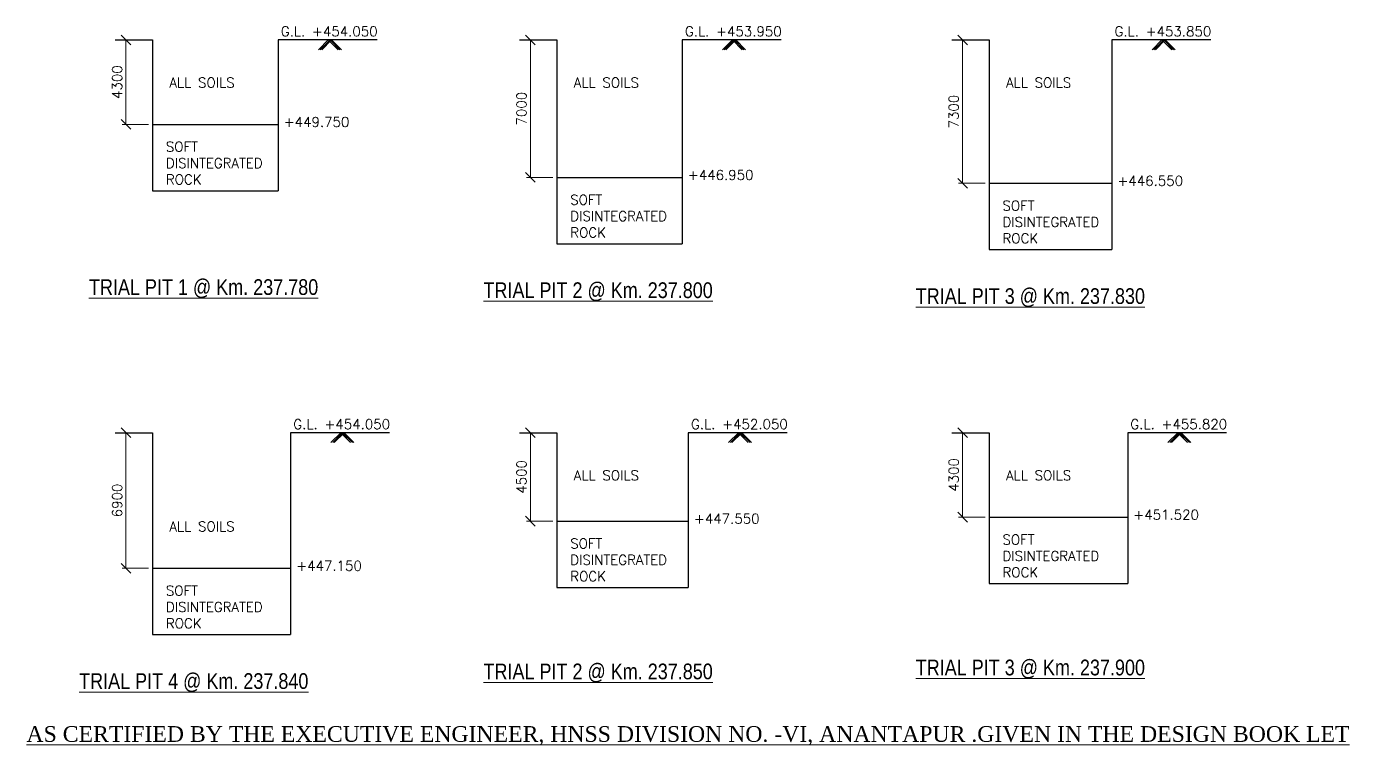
# Model space of a CAD drawing. Header units: millimetres. Extents: x -905235 to 365236, y -24492 to 346419.
# Drawn here: x 284522 to 351915, y 60359 to 96971 of the extents above; entities that cross this region are included whole.
import ezdxf

# ---------------------------------------------------------------- set-up
doc = ezdxf.new("R2010")
doc.units = ezdxf.units.MM
doc.header["$LTSCALE"] = 9
doc.layers.add('R_DIMENSION', color=8, linetype='Continuous', lineweight=15)
doc.layers.add('R_TEXT G', color=7, linetype='Continuous', lineweight=18)
doc.styles.add('ROMANS', font='romans.shx')
doc.styles.add('TIMES NR', font='times.ttf')
doc.dimstyles.new('DIM-200$0', dxfattribs={"dimscale": 200, "dimtxt": 2.5, "dimasz": 2.5, "dimexe": 1, "dimexo": 1, "dimgap": 1, "dimtad": 1, "dimdec": 0, "dimzin": 0, "dimdsep": 46, "dimtxsty": 'ROMANS', "dimblk": 'OBLIQUE', "dimcen": 1, "dimclrd": 256, "dimclre": 256, "dimclrt": 7, "dimadec": 0, "dimazin": 0, "dimtfac": 1, "dimtdec": 0, "dimtofl": 0, "dimtmove": 0, "dimatfit": 3, "dimfxl": 1, "dimtolj": 1, "dimtzin": 0, "dimlwd": 9, "dimlwe": 9, "dimarcsym": 0})

# ---------------------------------------------------------------- blocks, each defined once
blk = doc.blocks.new('_Oblique')
at = {"color": 0, "linetype": 'ByBlock', "lineweight": -2}
blk.add_line((-0.5, -0.5), (0.5, 0.5), dxfattribs=at)
blk = doc.blocks.new('*D150')
at = {"layer": 'Defpoints', "color": 0, "transparency": 16777216}
for p in [(290938, 96286), (289592, 91986), (290938, 91986)]:
    blk.add_point(p, dxfattribs=at)
at = {"layer": 'R_DIMENSION', "lineweight": 9, "transparency": 16777216}
for p, q in [((290738, 96286), (289392, 96286)), ((289592, 96286), (289592, 91986)), ((290738, 91986), (289392, 91986))]:
    blk.add_line(p, q, dxfattribs=at)
at = {"layer": 'R_DIMENSION', "lineweight": 9, "transparency": 16777216, "xscale": 500, "yscale": 500, "zscale": 500}
for p, rotation in [((289592, 96286), 90), ((289592, 91986), 270)]:
    blk.add_blockref('_Oblique', p, dxfattribs=dict(at, rotation=rotation))
at = {"layer": 'R_DIMENSION', "color": 7, "transparency": 16777216, "insert": (289142, 94136), "char_height": 500, "attachment_point": 5, "rotation": 90, "style": 'ROMANS'}
blk.add_mtext('\\A1;4300', dxfattribs=at)
blk = doc.blocks.new('*D151')
at = {"layer": 'Defpoints', "color": 0, "transparency": 16777216}
for p in [(311534, 96286), (310189, 89286), (311534, 89286)]:
    blk.add_point(p, dxfattribs=at)
at = {"layer": 'R_DIMENSION', "lineweight": 9, "transparency": 16777216}
for p, q in [((311334, 96286), (309989, 96286)), ((310189, 96286), (310189, 89286)), ((311334, 89286), (309989, 89286))]:
    blk.add_line(p, q, dxfattribs=at)
at = {"layer": 'R_DIMENSION', "lineweight": 9, "transparency": 16777216, "xscale": 500, "yscale": 500, "zscale": 500}
for p, rotation in [((310189, 96286), 90), ((310189, 89286), 270)]:
    blk.add_blockref('_Oblique', p, dxfattribs=dict(at, rotation=rotation))
at = {"layer": 'R_DIMENSION', "color": 7, "transparency": 16777216, "insert": (309739, 92786), "char_height": 500, "attachment_point": 5, "rotation": 90, "style": 'ROMANS'}
blk.add_mtext('\\A1;7000', dxfattribs=at)
blk = doc.blocks.new('*D152')
at = {"layer": 'Defpoints', "color": 0, "transparency": 16777216}
for p in [(333550, 96286), (332205, 88986), (333550, 88986)]:
    blk.add_point(p, dxfattribs=at)
at = {"layer": 'R_DIMENSION', "lineweight": 9, "transparency": 16777216}
for p, q in [((333350, 96286), (332005, 96286)), ((332205, 96286), (332205, 88986)), ((333350, 88986), (332005, 88986))]:
    blk.add_line(p, q, dxfattribs=at)
at = {"layer": 'R_DIMENSION', "lineweight": 9, "transparency": 16777216, "xscale": 500, "yscale": 500, "zscale": 500}
for p, rotation in [((332205, 96286), 90), ((332205, 88986), 270)]:
    blk.add_blockref('_Oblique', p, dxfattribs=dict(at, rotation=rotation))
at = {"layer": 'R_DIMENSION', "color": 7, "transparency": 16777216, "insert": (331755, 92636), "char_height": 500, "attachment_point": 5, "rotation": 90, "style": 'ROMANS'}
blk.add_mtext('\\A1;7300', dxfattribs=at)
blk = doc.blocks.new('*D154')
at = {"layer": 'Defpoints', "color": 0, "transparency": 16777216}
for p in [(290938, 76286), (289592, 69386), (290938, 69386)]:
    blk.add_point(p, dxfattribs=at)
at = {"layer": 'R_DIMENSION', "lineweight": 9, "transparency": 16777216}
for p, q in [((290738, 76286), (289392, 76286)), ((289592, 76286), (289592, 69386)), ((290738, 69386), (289392, 69386))]:
    blk.add_line(p, q, dxfattribs=at)
at = {"layer": 'R_DIMENSION', "lineweight": 9, "transparency": 16777216, "xscale": 500, "yscale": 500, "zscale": 500}
for p, rotation in [((289592, 76286), 90), ((289592, 69386), 270)]:
    blk.add_blockref('_Oblique', p, dxfattribs=dict(at, rotation=rotation))
at = {"layer": 'R_DIMENSION', "color": 7, "transparency": 16777216, "insert": (289142, 72836), "char_height": 500, "attachment_point": 5, "rotation": 90, "style": 'ROMANS'}
blk.add_mtext('\\A1;6900', dxfattribs=at)
blk = doc.blocks.new('*D155')
at = {"layer": 'Defpoints', "color": 0, "transparency": 16777216}
for p in [(311534, 76286), (310189, 71786), (311534, 71786)]:
    blk.add_point(p, dxfattribs=at)
at = {"layer": 'R_DIMENSION', "lineweight": 9, "transparency": 16777216}
for p, q in [((311334, 76286), (309989, 76286)), ((310189, 76286), (310189, 71786)), ((311334, 71786), (309989, 71786))]:
    blk.add_line(p, q, dxfattribs=at)
at = {"layer": 'R_DIMENSION', "lineweight": 9, "transparency": 16777216, "xscale": 500, "yscale": 500, "zscale": 500}
for p, rotation in [((310189, 76286), 90), ((310189, 71786), 270)]:
    blk.add_blockref('_Oblique', p, dxfattribs=dict(at, rotation=rotation))
at = {"layer": 'R_DIMENSION', "color": 7, "transparency": 16777216, "insert": (309739, 74036), "char_height": 500, "attachment_point": 5, "rotation": 90, "style": 'ROMANS'}
blk.add_mtext('\\A1;4500', dxfattribs=at)
blk = doc.blocks.new('*D153')
at = {"layer": 'Defpoints', "color": 0, "transparency": 16777216}
for p in [(333550, 76286), (332205, 71986), (333550, 71986)]:
    blk.add_point(p, dxfattribs=at)
at = {"layer": 'R_DIMENSION', "lineweight": 9, "transparency": 16777216}
for p, q in [((333350, 76286), (332005, 76286)), ((332205, 76286), (332205, 71986)), ((333350, 71986), (332005, 71986))]:
    blk.add_line(p, q, dxfattribs=at)
at = {"layer": 'R_DIMENSION', "lineweight": 9, "transparency": 16777216, "xscale": 500, "yscale": 500, "zscale": 500}
for p, rotation in [((332205, 76286), 90), ((332205, 71986), 270)]:
    blk.add_blockref('_Oblique', p, dxfattribs=dict(at, rotation=rotation))
at = {"layer": 'R_DIMENSION', "color": 7, "transparency": 16777216, "insert": (331755, 74136), "char_height": 500, "attachment_point": 5, "rotation": 90, "style": 'ROMANS'}
blk.add_mtext('\\A1;4300', dxfattribs=at)

msp = doc.modelspace()

# ---------------------------------------------------------------- linework, layer by layer
for p, q in [((289035.7, 96286.5), (290937.5, 96286.5)), ((290937.5, 96286.5), (290937.5, 88609.4)), ((297341.4, 96286.5), (297341.4, 88609.4)), ((302379.1, 96286.5), (297341.4, 96286.5)), ((299894.8, 96286.5), (299394.8, 95786.5)), ((299985.7, 96286.5), (299485.7, 95786.5)), ((300065.8, 96286.5), (299565.8, 95786.5)), ((299894.8, 96286.5), (300394.8, 95786.5)), ((299985.7, 96286.5), (300485.7, 95786.5)), ((300065.8, 96286.5), (300565.8, 95786.5)), ((309632.5, 96286.5), (311534.3, 96286.5)), ((311534.3, 96286.5), (311534.3, 85909.4)), ((322962.3, 96286.5), (317924.6, 96286.5)), ((317924.6, 96286.5), (317924.6, 85909.4)), ((320478.1, 96286.5), (319978.1, 95786.5)), ((320568.9, 96286.5), (320068.9, 95786.5)), ((320649.1, 96286.5), (320149.1, 95786.5)), ((320478.1, 96286.5), (320978.1, 95786.5)), ((320568.9, 96286.5), (321068.9, 95786.5)), ((320649.1, 96286.5), (321149.1, 95786.5)), ((331648.6, 96286.5), (333550.4, 96286.5)), ((333550.4, 96286.5), (333550.4, 85609.4)), ((344843.6, 96286.5), (339805.9, 96286.5)), ((339805.9, 96286.5), (339805.9, 85609.4)), ((342359.4, 96286.5), (341859.4, 95786.5)), ((342450.2, 96286.5), (341950.2, 95786.5)), ((342530.4, 96286.5), (342030.4, 95786.5)), ((342359.4, 96286.5), (342859.4, 95786.5)), ((342450.2, 96286.5), (342950.2, 95786.5)), ((342530.4, 96286.5), (343030.4, 95786.5)), ((290937.5, 91986.5), (297341.4, 91986.5)), ((311534.3, 89286.5), (317924.6, 89286.5)), ((333550.4, 88986.5), (339805.9, 88986.5)), ((290937.5, 88609.4), (297341.4, 88609.4)), ((311534.3, 85909.4), (317924.6, 85909.4)), ((333550.4, 85609.4), (339805.9, 85609.4)), ((289035.7, 76285.8), (290937.5, 76285.8)), ((290937.5, 76285.8), (290937.5, 66008.8)), ((297977, 76285.8), (297977, 66008.8)), ((303014.6, 76285.8), (297977, 76285.8)), ((300530.4, 76285.8), (300030.4, 75785.8)), ((300621.2, 76285.8), (300121.2, 75785.8)), ((300701.4, 76285.8), (300201.4, 75785.8)), ((300530.4, 76285.8), (301030.4, 75785.8)), ((300621.2, 76285.8), (301121.2, 75785.8)), ((300701.4, 76285.8), (301201.4, 75785.8)), ((309632.5, 76285.8), (311534.3, 76285.8)), ((311534.3, 76285.8), (311534.3, 68408.8)), ((323272.5, 76285.8), (318234.8, 76285.8)), ((318234.8, 76285.8), (318234.8, 68408.8)), ((320788.2, 76285.8), (320288.2, 75785.8)), ((320879.1, 76285.8), (320379.1, 75785.8)), ((320959.2, 76285.8), (320459.2, 75785.8)), ((320788.2, 76285.8), (321288.2, 75785.8)), ((320879.1, 76285.8), (321379.1, 75785.8)), ((320959.2, 76285.8), (321459.2, 75785.8)), ((331648.6, 76285.8), (333550.4, 76285.8)), ((333550.4, 76285.8), (333550.4, 68608.8)), ((345651.3, 76285.8), (340613.7, 76285.8)), ((340613.7, 76285.8), (340613.7, 68608.8)), ((343167.1, 76285.8), (342667.1, 75785.8)), ((343257.9, 76285.8), (342757.9, 75785.8)), ((343338.1, 76285.8), (342838.1, 75785.8)), ((343167.1, 76285.8), (343667.1, 75785.8)), ((343257.9, 76285.8), (343757.9, 75785.8)), ((343338.1, 76285.8), (343838.1, 75785.8)), ((311534.3, 71785.8), (318234.8, 71785.8)), ((333550.4, 71985.8), (340613.7, 71985.8)), ((290937.5, 69385.8), (297977, 69385.8)), ((311534.3, 68408.8), (318234.8, 68408.8)), ((333550.4, 68608.8), (340613.7, 68608.8)), ((290937.5, 66008.8), (297977, 66008.8))]:
    msp.add_line(p, q)

# ---------------------------------------------------------------- texts
at = {"layer": 'R_TEXT G', "style": 'ROMANS'}
for s, p in [('ALL SOILS', (291803, 93864.8)), ('ALL SOILS', (312399.8, 93864.8)), ('ALL SOILS', (334415.9, 93864.8)), ('+449.750', (297628, 91860.8)), ('+446.950', (318211.3, 89160.8)), ('+446.550', (340092.6, 88860.8)), ('ALL SOILS', (312399.8, 73864.1)), ('ALL SOILS', (334415.9, 73864.1)), ('+447.550', (318521.5, 71660.1)), ('+451.520', (340900.3, 71860.1)), ('ALL SOILS', (291803, 71264.1)), ('+447.150', (298263.6, 69260.1))]:
    msp.add_text(s, height=500, dxfattribs=at).set_placement(p)
at = {"layer": 'R_TEXT G', "color": 0, "style": 'TIMES NR'}
msp.add_text('%%UAS CERTIFIED BY THE EXECUTIVE ENGINEER, HNSS DIVISION NO. -VI, ANANTAPUR .GIVEN IN THE DESIGN BOOK LET', height=800, dxfattribs=at).set_placement((284522.1, 60547.3))
at = {"layer": 'R_TEXT G'}
for s, insert, char_height, width, attachment_point, style in [('G.L. +454.050', (297479.5, 96970.8), 500, 5566.991, 1, 'ROMANS'), ('G.L. +453.950', (318062.7, 96970.8), 500, 5566.991, 1, 'ROMANS'), ('G.L. +453.850', (339944, 96970.8), 500, 5566.991, 1, 'ROMANS'), ('{\\fArial Narrow|b0|i0|c0|p34;\\L\\C0;TRIAL PIT 1 @ Km. 237.780}', (293544.7, 83142.1), 800, 13975.936, 8, 'TIMES NR'), ('{\\fArial Narrow|b0|i0|c0|p34;\\L\\C0;TRIAL PIT 2 @ Km. 237.800}', (313640.5, 82982.1), 800, 12973.998, 8, 'TIMES NR'), ('{\\fArial Narrow|b0|i0|c0|p34;\\L\\C0;TRIAL PIT 3 @ Km. 237.830}', (335656.6, 82682.1), 800, 12973.998, 8, 'TIMES NR'), ('G.L. +454.050', (298115, 76970.1), 500, 5566.991, 1, 'ROMANS'), ('G.L. +452.050', (318372.9, 76970.1), 500, 5566.991, 1, 'ROMANS'), ('G.L. +455.820', (340751.7, 76970.1), 500, 5566.991, 1, 'ROMANS'), ('{\\fArial Narrow|b0|i0|c0|p34;\\L\\C0;TRIAL PIT 3 @ Km. 237.900}', (335656.6, 63771.5), 800, 12973.998, 8, 'TIMES NR'), ('\\pt10400,11200;{\\fArial Narrow|b0|i0|c0|p34;\\L\\C0;TRIAL PIT 4 @ Km. 237.840}', (293043.8, 63081.5), 800, 12973.998, 8, 'TIMES NR'), ('{\\fArial Narrow|b0|i0|c0|p34;\\L\\C0;TRIAL PIT 2 @ Km. 237.850}', (313640.5, 63571.5), 800, 12973.998, 8, 'TIMES NR')]:
    msp.add_mtext(s, dxfattribs=dict(at, insert=insert, char_height=char_height, width=width, attachment_point=attachment_point, style=style))
at = {"layer": 'R_TEXT G', "char_height": 500, "attachment_point": 1, "style": 'ROMANS'}
for width, insert in [(5813.71, (291623.9, 91096.8)), (5409.762, (312220.6, 88396.8)), (5409.762, (334236.7, 88096.8)), (5409.762, (312220.6, 70896.1)), (5409.762, (334236.7, 71096.1)), (5409.762, (291623.9, 68496.1))]:
    msp.add_mtext_dynamic_manual_height_columns('SOFT DISINTEGRATED ROCK', width=width, gutter_width=12.5, heights=[0], dxfattribs=dict(at, insert=insert))

# ---------------------------------------------------------------- dimensions: what is measured, and where the dimension line sits
at = {"layer": 'R_DIMENSION'}
for base, p1, p2, picture, middle in [((289592.3, 91986.5), (290937.5, 96286.5), (290937.5, 91986.5), '*D150', (289142.3, 94136.5)), ((310189.1, 89286.5), (311534.3, 96286.5), (311534.3, 89286.5), '*D151', (309739.1, 92786.5)), ((332205.2, 88986.5), (333550.4, 96286.5), (333550.4, 88986.5), '*D152', (331755.2, 92636.5))]:
    dim = msp.add_linear_dim(base=base, p1=p1, p2=p2, angle=90, dimstyle='DIM-200$0', dxfattribs=at)
    dim.commit()
    dim.dimension.update_dxf_attribs({"geometry": picture, "text_midpoint": middle})
for base, p1, p2, picture, middle in [((289592.3, 69385.8), (290937.5, 76285.8), (290937.5, 69385.8), '*D154', (289142.3, 72835.8)), ((310189.1, 71785.8), (311534.3, 76285.8), (311534.3, 71785.8), '*D155', (309739.1, 74035.8)), ((332205.2, 71985.8), (333550.4, 76285.8), (333550.4, 71985.8), '*D153', (331755.2, 74135.8))]:
    dim = msp.add_linear_dim(base=base, p1=p1, p2=p2, angle=90, dimstyle='DIM-200$0', override={"dimtol": 0, "dimlim": 0, "dimtp": 0, "dimtm": 0, "dimtfac": 1, "dimtdec": 0, "dimtolj": 1, "dimtzin": 0}, dxfattribs=at)
    dim.commit()
    dim.dimension.update_dxf_attribs({"geometry": picture, "text_midpoint": middle})

doc.saveas('drawing.dxf')
